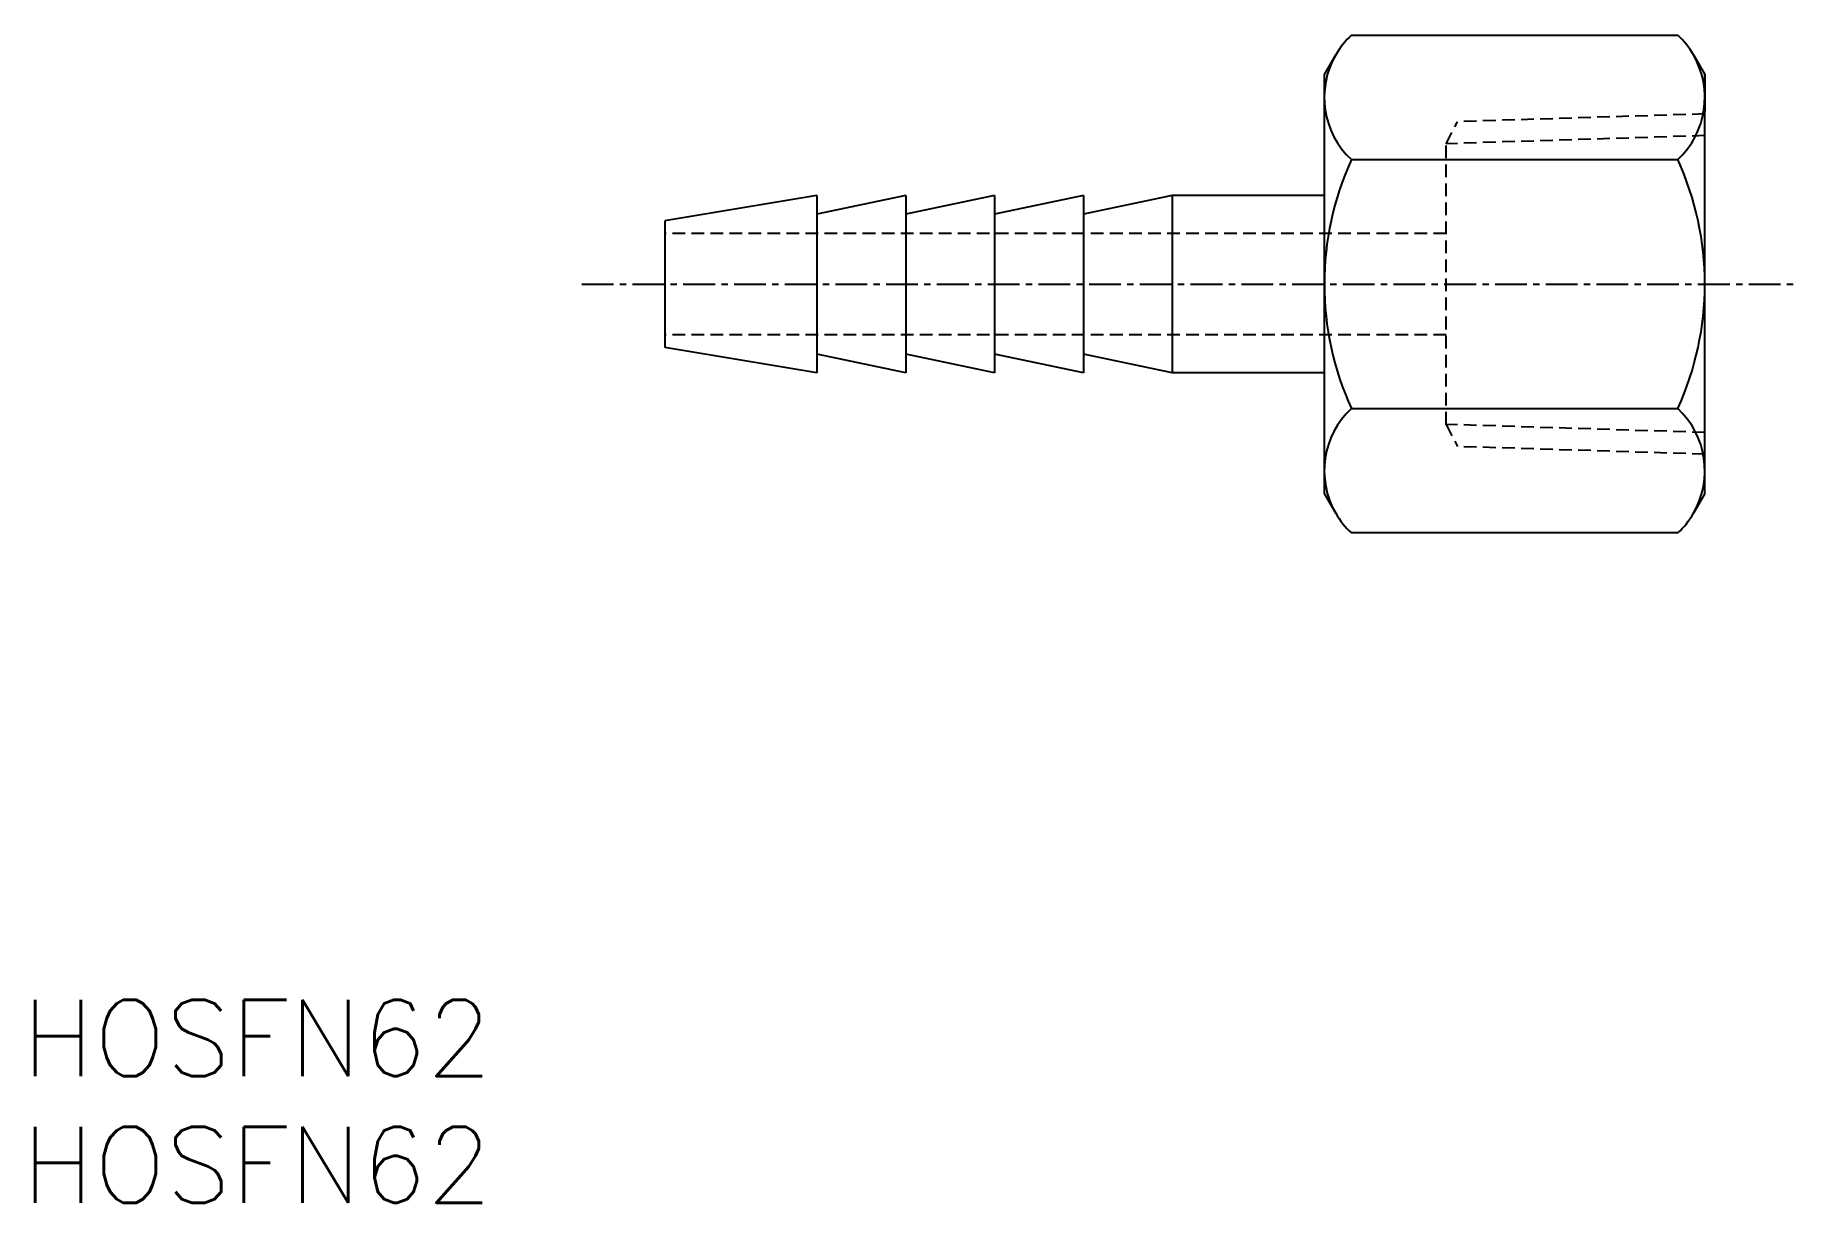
# Model space of a CAD drawing. Extents: x 0.5 to 69.9, y 0 to 46.
import ezdxf

# ---------------------------------------------------------------- set-up
doc = ezdxf.new("R2010")
doc.units = 0
doc.linetypes.add('CENTER', pattern=[2, 1.25, -0.25, 0.25, -0.25])
doc.linetypes.add('DASHED', pattern=[0.75, 0.5, -0.25])
doc.layers.get('0').update_dxf_attribs({"linetype": 'CONTINUOUS'})
doc.layers.add('CENTER', color=1, linetype='CENTER')
doc.styles.get("Standard").update_dxf_attribs({"font": 'txt.shx'})

# ---------------------------------------------------------------- blocks, each defined once
blk = doc.blocks.new('*U4')
at = {"color": 7, "linetype": 'CONTINUOUS'}
blk.add_text('HOSFN62', height=3, dxfattribs=at).set_placement((0, 0))
blk = doc.blocks.new('*U5')
at = {"color": 7, "linetype": 'CONTINUOUS'}
blk.add_text('HOSFN62', height=3, dxfattribs=at).set_placement((0, 5))

msp = doc.modelspace()

# ---------------------------------------------------------------- linework, layer by layer
for p, q in [((52.399, 46.044), (65.266, 46.044)), ((51.333, 44.49), (51.782, 45.268)), ((65.883, 45.268), (66.333, 44.49)), ((51.333, 27.969), (51.333, 44.49)), ((66.333, 44.49), (66.333, 43.052)), ((66.333, 27.969), (66.333, 44.49)), ((52.399, 41.137), (65.266, 41.137)), ((52.399, 31.322), (65.266, 31.322)), ((51.782, 27.19), (51.333, 27.969)), ((66.333, 27.969), (65.883, 27.19)), ((65.266, 26.415), (52.399, 26.415))]:
    msp.add_line(p, q)
at = {"color": 3, "linetype": 'DASHED'}
for p, q in [((56.133, 41.764), (56.586, 42.634)), ((66.333, 42.939), (56.586, 42.634)), ((66.333, 42.083), (56.133, 41.764)), ((56.133, 30.695), (56.133, 41.764)), ((56.133, 38.229), (25.333, 38.229)), ((56.133, 34.229), (25.333, 34.229)), ((66.333, 30.376), (56.133, 30.695)), ((56.133, 30.695), (56.586, 29.825)), ((66.333, 29.52), (56.586, 29.825))]:
    msp.add_line(p, q, dxfattribs=at)
at = {"color": 7, "linetype": 'CONTINUOUS'}
for p, q in [((31.333, 39.729), (25.333, 38.729)), ((31.333, 39.729), (31.333, 32.729)), ((34.833, 39.729), (31.333, 38.988)), ((34.833, 39.729), (34.833, 32.729)), ((38.333, 39.729), (34.833, 38.988)), ((38.333, 39.729), (38.333, 32.729)), ((41.833, 39.729), (38.333, 38.988)), ((45.333, 39.729), (41.833, 38.988)), ((41.833, 39.729), (41.833, 32.729)), ((51.333, 39.729), (45.333, 39.729)), ((45.333, 39.729), (45.333, 32.729)), ((25.333, 38.729), (25.333, 33.729)), ((31.333, 32.729), (25.333, 33.729)), ((34.833, 32.729), (31.333, 33.471)), ((38.333, 32.729), (34.833, 33.471)), ((41.833, 32.729), (38.333, 33.471)), ((45.333, 32.729), (41.833, 33.471)), ((51.333, 32.729), (45.333, 32.729))]:
    msp.add_line(p, q, dxfattribs=at)
for centre, radius, start, end in [((54.688, 43.591), 3.356, 133.00979, 150), ((62.977, 43.591), 3.356, 30, 46.99021), ((54.688, 43.591), 3.356, 150, 226.99021), ((62.977, 43.591), 3.356, 313.00979, 30), ((63.155, 36.229), 11.822, 155.47438, 204.52562), ((54.51, 36.229), 11.822, 335.47438, 24.52562), ((54.688, 28.868), 3.356, 133.00979, 210), ((62.977, 28.868), 3.356, 330, 46.99021), ((54.688, 28.868), 3.356, 210, 226.99021), ((62.977, 28.868), 3.356, 313.00979, 330)]:
    msp.add_arc(centre, radius, start, end)
at = {"layer": 'CENTER', "color": 1, "linetype": 'CENTER'}
msp.add_line((22.063, 36.229), (69.918, 36.229), dxfattribs=at)

# ---------------------------------------------------------------- block references
at = {"color": 7, "linetype": 'CONTINUOUS'}
for name in ['*U5', '*U4']:
    msp.add_blockref(name, (0, 0), dxfattribs=at)

doc.saveas('drawing.dxf')
